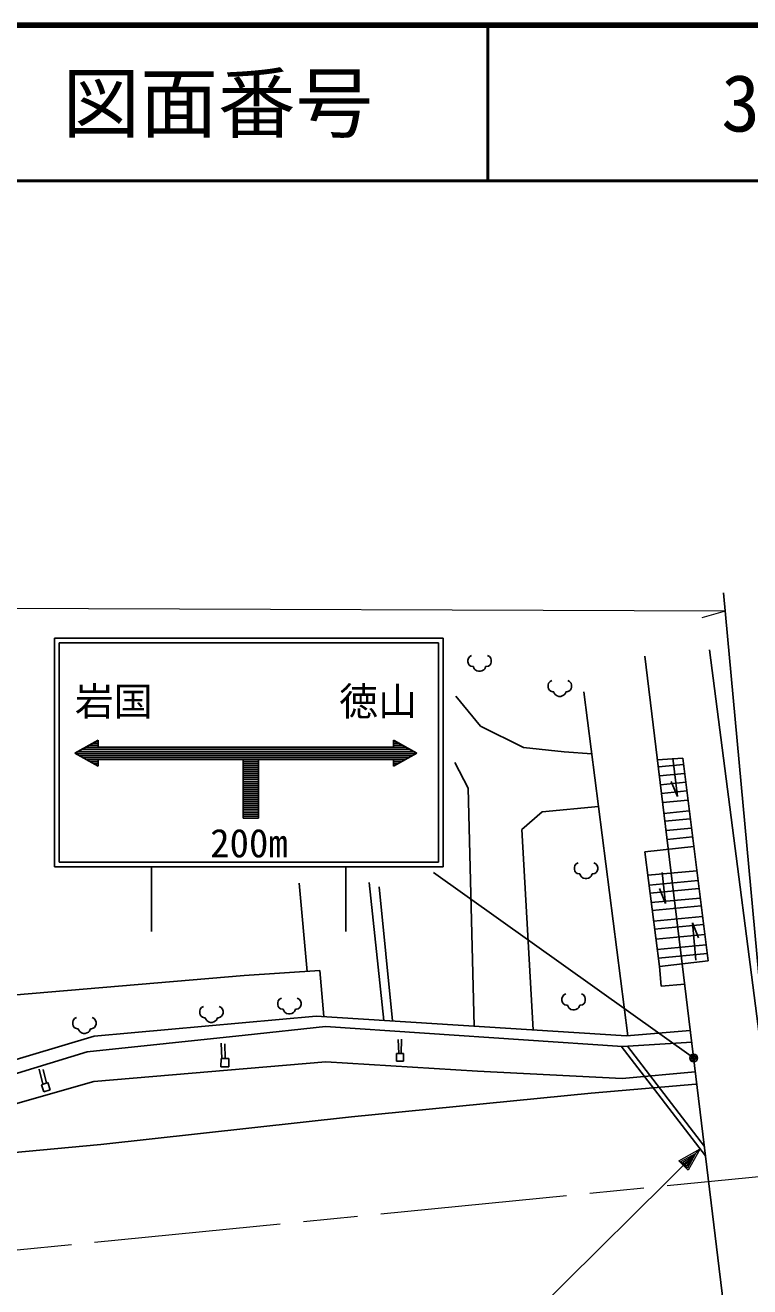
# Model space of a CAD drawing. Units: millimetres, scale not verified. Extents: x 40000 to 680000, y 20000 to 380000.
# Drawn here: x 514234 to 560837, y 298922 to 380000 of the extents above; entities that cross this region are included whole.
import ezdxf
from ezdxf.enums import TextEntityAlignment as Align

# ---------------------------------------------------------------- set-up
doc = ezdxf.new("R2010")
doc.units = ezdxf.units.MM
doc.header["$LTSCALE"] = 1000
doc.linetypes.add('CHAIN', pattern=[18.5, 12, -1.5, 3.5, -1.5])
for name, color, linetype, lineweight in [('M-BGD', 7, 'Continuous', 25), ('M-BMK', 2, 'CHAIN', 13), ('M-BMK-OTRS', 5, 'Continuous', 25), ('M-STR-HTXT', 7, 'Continuous', 13), ('M-STR-STRC', 7, 'Continuous', 25), ('M-TTL', 2, 'Continuous', 140), ('M-TTL-LINE', 7, 'Continuous', 50)]:
    doc.layers.add(name, color=color, linetype=linetype, lineweight=lineweight)
doc.layers.add('M-TTL-TXT', color=7, linetype='Continuous')
doc.styles.add('ＭＳ ゴシック', font='')
doc.styles.get('ＭＳ ゴシック').set_extended_font_data('MS Gothic')

msp = doc.modelspace()

# ---------------------------------------------------------------- linework, layer by layer
at = {"layer": 'M-BGD'}
for p, q in [((558236, 339867), (562514, 306873)), ((542737, 339319), (542707, 339199)), ((542707, 339199), (542707, 339079)), ((542707, 339079), (542737, 338959)), ((542827, 339439), (542737, 339319)), ((542737, 338959), (542797, 338869)), ((542947, 339499), (542827, 339439)), ((544087, 339439), (543967, 339499)), ((544177, 339319), (544087, 339439)), ((544117, 338869), (544177, 338959)), ((544207, 339199), (544177, 339319)), ((544177, 338959), (544207, 339079)), ((544207, 339079), (544207, 339199)), ((554093, 339454), (564464, 253946)), ((542797, 338869), (542887, 338809)), ((542887, 338809), (543007, 338779)), ((543007, 338779), (543067, 338779)), ((543067, 338779), (543097, 338689)), ((543097, 338689), (543157, 338599)), ((543157, 338599), (543277, 338509)), ((543277, 338509), (543397, 338479)), ((543397, 338479), (543517, 338479)), ((543517, 338479), (543607, 338509)), ((543607, 338509), (543727, 338569)), ((543727, 338569), (543787, 338629)), ((543787, 338629), (543817, 338689)), ((543817, 338689), (543847, 338779)), ((543847, 338779), (543907, 338779)), ((543907, 338779), (544027, 338809)), ((544027, 338809), (544117, 338869)), ((547900, 337707), (547870, 337587)), ((547870, 337587), (547870, 337467)), ((547870, 337467), (547900, 337347)), ((547990, 337827), (547900, 337707)), ((547900, 337347), (547960, 337257)), ((548110, 337887), (547990, 337827)), ((549250, 337827), (549130, 337887)), ((549340, 337707), (549250, 337827)), ((549280, 337257), (549340, 337347)), ((549370, 337587), (549340, 337707)), ((549340, 337347), (549370, 337467)), ((549370, 337467), (549370, 337587)), ((541920, 336880), (543510, 334949)), ((547960, 337257), (548050, 337197)), ((548050, 337197), (548170, 337167)), ((548170, 337167), (548230, 337167)), ((548230, 337167), (548260, 337077)), ((548260, 337077), (548320, 336987)), ((548320, 336987), (548440, 336897)), ((548440, 336897), (548560, 336867)), ((548560, 336867), (548680, 336867)), ((548680, 336867), (548770, 336897)), ((548770, 336897), (548890, 336957)), ((548890, 336957), (548950, 337017)), ((548950, 337017), (548980, 337077)), ((548980, 337077), (549010, 337167)), ((549010, 337167), (549070, 337167)), ((549070, 337167), (549190, 337197)), ((549190, 337197), (549280, 337257)), ((553002, 315052), (550156, 337164)), ((543510, 334949), (546293, 333585)), ((546293, 333585), (548906, 333301)), ((548906, 333301), (550668, 333181)), ((542715, 330973), (541863, 332620)), ((554901, 332791), (556524, 332902)), ((554956, 332338), (556574, 332495)), ((556177, 330429), (555886, 332900)), ((556524, 332902), (558151, 319869)), ((555026, 331756), (556647, 331913)), ((543104, 315669), (542715, 330973)), ((555096, 331185), (556718, 331342)), ((556177, 330429), (555782, 331389)), ((555163, 330632), (556787, 330790)), ((555235, 330036), (556862, 330194)), ((547486, 329439), (546180, 328303)), ((551104, 329792), (547486, 329439)), ((555319, 329347), (556948, 329505)), ((555380, 328844), (557011, 329002)), ((555453, 328240), (557086, 328398)), ((546180, 328303), (546908, 315427)), ((557156, 327833), (555521, 327675)), ((554079, 326885), (557233, 327220)), ((555024, 319506), (554079, 326885)), ((549586, 325992), (549556, 325872)), ((549676, 326112), (549586, 325992)), ((549796, 326172), (549676, 326112)), ((550936, 326112), (550816, 326172)), ((551026, 325992), (550936, 326112)), ((551056, 325872), (551026, 325992)), ((549556, 325872), (549556, 325752)), ((549556, 325752), (549586, 325632)), ((549586, 325632), (549646, 325542)), ((549646, 325542), (549736, 325482)), ((549736, 325482), (549856, 325452)), ((549856, 325452), (549916, 325452)), ((549916, 325452), (549946, 325362)), ((549946, 325362), (550006, 325272)), ((550006, 325272), (550126, 325182)), ((550126, 325182), (550246, 325152)), ((550246, 325152), (550366, 325152)), ((550366, 325152), (550456, 325182)), ((550456, 325182), (550576, 325242)), ((550576, 325242), (550636, 325302)), ((550636, 325302), (550666, 325362)), ((550666, 325362), (550696, 325452)), ((550696, 325452), (550756, 325452)), ((550756, 325452), (550876, 325482)), ((550876, 325482), (550966, 325542)), ((550966, 325542), (551026, 325632)), ((551026, 325632), (551056, 325752)), ((551056, 325752), (551056, 325872)), ((554274, 325365), (557427, 325664)), ((555414, 323558), (555196, 325557)), ((532366, 319195), (531858, 324856)), ((536357, 324901), (537299, 316039)), ((536993, 324629), (537848, 316004)), ((554355, 324731), (557507, 325029)), ((554420, 324225), (557570, 324523)), ((555414, 323558), (555027, 324522)), ((554499, 323611), (557646, 323908)), ((554564, 323098), (557710, 323395)), ((554652, 322415), (557796, 322713)), ((554717, 321902), (557860, 322199)), ((557159, 322322), (557528, 321352)), ((557159, 322322), (557377, 319923)), ((554799, 321262), (557940, 321560)), ((554883, 320609), (558021, 320906)), ((554956, 320042), (558092, 320339)), ((558151, 319869), (555024, 319506)), ((555024, 319506), (555133, 318234)), ((528313, 318929), (509183, 317294)), ((533175, 319248), (528313, 318929)), ((533444, 316285), (533175, 319248)), ((555133, 318234), (556649, 318378)), ((530505, 317295), (530475, 317175)), ((530475, 317175), (530475, 317055)), ((530475, 317055), (530505, 316935)), ((530595, 317415), (530505, 317295)), ((530715, 317475), (530595, 317415)), ((531855, 317415), (531735, 317475)), ((531945, 317295), (531855, 317415)), ((531975, 317175), (531945, 317295)), ((531945, 316935), (531975, 317055)), ((531975, 317055), (531975, 317175)), ((548788, 317561), (548758, 317441)), ((548758, 317441), (548758, 317321)), ((548758, 317321), (548788, 317201)), ((548878, 317681), (548788, 317561)), ((548788, 317201), (548848, 317111)), ((548848, 317111), (548938, 317051)), ((548998, 317741), (548878, 317681)), ((548938, 317051), (549058, 317021)), ((549058, 317021), (549118, 317021)), ((549118, 317021), (549148, 316931)), ((549868, 316931), (549898, 317021)), ((549898, 317021), (549958, 317021)), ((549958, 317021), (550078, 317051)), ((550138, 317681), (550018, 317741)), ((550078, 317051), (550168, 317111)), ((550228, 317561), (550138, 317681)), ((550168, 317111), (550228, 317201)), ((550258, 317441), (550228, 317561)), ((550228, 317201), (550258, 317321)), ((550258, 317321), (550258, 317441)), ((517530, 316226), (517410, 316166)), ((518670, 316166), (518550, 316226)), ((518667, 315039), (532938, 316317)), ((525485, 316756), (525455, 316636)), ((525455, 316636), (525455, 316516)), ((525455, 316516), (525485, 316396)), ((525575, 316876), (525485, 316756)), ((525485, 316396), (525545, 316306)), ((525545, 316306), (525635, 316246)), ((525695, 316936), (525575, 316876)), ((525635, 316246), (525755, 316216)), ((525755, 316216), (525815, 316216)), ((525815, 316216), (525845, 316126)), ((526565, 316126), (526595, 316216)), ((526595, 316216), (526655, 316216)), ((526655, 316216), (526775, 316246)), ((526835, 316876), (526715, 316936)), ((526775, 316246), (526865, 316306)), ((526925, 316756), (526835, 316876)), ((526865, 316306), (526925, 316396)), ((526955, 316636), (526925, 316756)), ((526925, 316396), (526955, 316516)), ((526955, 316516), (526955, 316636)), ((530505, 316935), (530565, 316845)), ((530565, 316845), (530655, 316785)), ((530655, 316785), (530775, 316755)), ((530775, 316755), (530835, 316755)), ((530835, 316755), (530865, 316665)), ((530865, 316665), (530925, 316575)), ((530925, 316575), (531045, 316485)), ((531045, 316485), (531165, 316455)), ((531165, 316455), (531285, 316455)), ((531285, 316455), (531375, 316485)), ((531375, 316485), (531495, 316545)), ((531495, 316545), (531555, 316605)), ((531555, 316605), (531585, 316665)), ((531585, 316665), (531615, 316755)), ((531615, 316755), (531675, 316755)), ((531675, 316755), (531795, 316785)), ((531795, 316785), (531885, 316845)), ((531885, 316845), (531945, 316935)), ((532938, 316317), (552907, 315045)), ((549148, 316931), (549208, 316841)), ((549208, 316841), (549328, 316751)), ((549328, 316751), (549448, 316721)), ((549448, 316721), (549568, 316721)), ((549568, 316721), (549658, 316751)), ((549658, 316751), (549778, 316811)), ((549778, 316811), (549838, 316871)), ((549838, 316871), (549868, 316931)), ((517320, 316046), (517290, 315926)), ((517290, 315926), (517290, 315806)), ((517290, 315806), (517320, 315686)), ((517410, 316166), (517320, 316046)), ((517320, 315686), (517380, 315596)), ((517380, 315596), (517470, 315536)), ((517470, 315536), (517590, 315506)), ((517590, 315506), (517650, 315506)), ((517650, 315506), (517680, 315416)), ((517680, 315416), (517740, 315326)), ((518370, 315356), (518400, 315416)), ((518400, 315416), (518430, 315506)), ((518430, 315506), (518490, 315506)), ((518490, 315506), (518610, 315536)), ((518610, 315536), (518700, 315596)), ((518760, 316046), (518670, 316166)), ((518700, 315596), (518760, 315686)), ((518790, 315926), (518760, 316046)), ((518760, 315686), (518790, 315806)), ((518790, 315806), (518790, 315926)), ((525845, 316126), (525905, 316036)), ((525905, 316036), (526025, 315946)), ((526025, 315946), (526145, 315916)), ((526145, 315916), (526265, 315916)), ((526265, 315916), (526355, 315946)), ((526355, 315946), (526475, 316006)), ((526475, 316006), (526535, 316066)), ((526535, 316066), (526565, 316126)), ((528370, 315092), (533546, 315651)), ((533546, 315651), (552644, 314373)), ((503213, 310433), (518667, 315039)), ((517740, 315326), (517860, 315236)), ((517860, 315236), (517980, 315206)), ((517980, 315206), (518100, 315206)), ((518100, 315206), (518190, 315236)), ((518190, 315236), (518310, 315296)), ((518217, 314027), (528370, 315092)), ((518310, 315296), (518370, 315356)), ((538227, 314820), (538256, 313922)), ((538420, 313922), (538435, 314835)), ((552644, 314373), (557102, 314647)), ((552907, 315045), (557012, 315384)), ((504018, 309696), (518217, 314027)), ((526829, 314580), (526888, 313601)), ((527103, 313601), (527067, 314544)), ((538120, 313922), (538105, 313431)), ((538120, 313922), (538567, 313922)), ((538567, 313922), (538567, 313431)), ((552572, 314378), (557989, 307331)), ((552972, 314393), (557915, 307942)), ((526835, 313601), (526815, 313067)), ((527340, 313067), (526815, 313067)), ((526835, 313601), (527340, 313601)), ((527340, 313601), (527340, 313067)), ((538567, 313431), (538105, 313431)), ((515140, 312897), (515377, 311933)), ((515608, 312013), (515393, 312882)), ((515277, 311899), (515696, 312044)), ((515277, 311899), (515429, 311449)), ((515849, 311579), (515429, 311449)), ((515696, 312044), (515849, 311579))]:
    msp.add_line(p, q, dxfattribs=at)
at = {"layer": 'M-BMK'}
msp.add_line((463467, 296330), (561865, 306056), dxfattribs=at)
at = {"layer": 'M-BMK-OTRS'}
msp.add_line((562542, 306876), (559146, 343531), dxfattribs=at)
at = {"layer": 'M-STR-HTXT'}
for p, q in [((559256, 342338), (438941, 342805)), ((559256, 342338), (557755, 341924)), ((557645, 307779), (537232, 287620)), ((556282, 307023), (557645, 307779)), ((556409, 306980), (557346, 307483)), ((556536, 306937), (557175, 307315)), ((557175, 307315), (556789, 306681)), ((557346, 307483), (556831, 306553)), ((557645, 307779), (556873, 306426)), ((556873, 306426), (556282, 307023)), ((556831, 306553), (556409, 306980)), ((556789, 306681), (556536, 306937)), ((556663, 306894), (556919, 307062)), ((556748, 306808), (556663, 306894)), ((556919, 307062), (556748, 306808))]:
    msp.add_line(p, q, dxfattribs=at)
at = {"layer": 'M-STR-STRC'}
for p, q in [((516113, 340610), (541113, 340610)), ((516113, 325910), (516113, 340610)), ((541113, 340610), (541113, 325910)), ((516413, 326210), (516413, 340310)), ((516413, 340310), (540813, 340310)), ((540813, 340310), (540813, 326210)), ((517431, 333224), (518931, 334058)), ((518931, 333594), (518931, 334058)), ((539431, 333224), (537931, 334058)), ((537931, 333594), (537931, 334058)), ((517629, 333334), (539233, 333334)), ((517863, 333464), (538999, 333464)), ((518097, 333594), (538765, 333594)), ((518331, 333724), (518931, 333724)), ((518565, 333854), (518931, 333854)), ((518799, 333984), (518931, 333984)), ((537931, 333984), (538063, 333984)), ((537931, 333854), (538297, 333854)), ((537931, 333724), (538531, 333724)), ((517431, 333224), (518931, 332391)), ((517467, 333204), (539395, 333204)), ((517701, 333074), (539161, 333074)), ((517935, 332944), (538927, 332944)), ((518169, 332814), (538693, 332814)), ((518403, 332684), (518931, 332684)), ((518637, 332554), (518931, 332554)), ((518871, 332424), (518931, 332424)), ((518931, 332391), (518931, 332814)), ((528243, 329044), (528243, 332814)), ((528243, 332684), (529243, 332684)), ((528243, 332554), (529243, 332554)), ((528243, 332424), (529243, 332424)), ((529243, 332814), (529243, 329044)), ((537931, 332391), (539431, 333224)), ((537931, 332814), (537931, 332391)), ((537931, 332684), (538459, 332684)), ((537931, 332554), (538225, 332554)), ((537931, 332424), (537991, 332424)), ((528243, 332294), (529243, 332294)), ((528243, 332164), (529243, 332164)), ((528243, 332034), (529243, 332034)), ((528243, 331904), (529243, 331904)), ((528243, 331774), (529243, 331774)), ((528243, 331644), (529243, 331644)), ((528243, 331514), (529243, 331514)), ((528243, 331384), (529243, 331384)), ((528243, 331254), (529243, 331254)), ((528243, 331124), (529243, 331124)), ((528243, 330994), (529243, 330994)), ((528243, 330864), (529243, 330864)), ((528243, 330734), (529243, 330734)), ((528243, 330604), (529243, 330604)), ((528243, 330474), (529243, 330474)), ((528243, 330344), (529243, 330344)), ((528243, 330214), (529243, 330214)), ((528243, 330084), (529243, 330084)), ((528243, 329954), (529243, 329954)), ((528243, 329824), (529243, 329824)), ((528243, 329694), (529243, 329694)), ((528243, 329564), (529243, 329564)), ((528243, 329434), (529243, 329434)), ((528243, 329304), (529243, 329304)), ((528243, 329174), (529243, 329174)), ((528243, 329044), (529243, 329044)), ((540813, 326210), (516413, 326210)), ((541113, 325910), (516113, 325910)), ((522363, 325910), (522363, 321759)), ((534863, 325910), (534863, 321759)), ((557225, 313630), (540502, 325541)), ((518644, 312119), (533566, 313376)), ((533566, 313376), (543324, 312769)), ((543324, 312769), (552639, 312315)), ((552639, 312315), (557333, 312743)), ((502968, 307666), (518644, 312119)), ((535211, 309850), (550626, 311374)), ((550626, 311374), (557371, 311942)), ((519095, 308075), (535211, 309850)), ((504413, 306680), (519095, 308075))]:
    msp.add_line(p, q, dxfattribs=at)
for radius in [250, 150, 50]:
    msp.add_circle((557225, 313630), radius, dxfattribs=at)
at = {"layer": 'M-TTL'}
msp.add_line((680000, 380000), (40000, 380000), dxfattribs=at)
at = {"layer": 'M-TTL-LINE'}
for p, q in [((543997, 380000), (543997, 370000)), ((40000, 370000), (680000, 370000))]:
    msp.add_line(p, q, dxfattribs=at)

# ---------------------------------------------------------------- texts
at = {"layer": 'M-STR-STRC', "style": 'ＭＳ ゴシック'}
for s, p in [('岩国', (519931, 336549)), ('徳山', (536931, 336549)), ('200m', (528625, 327436))]:
    msp.add_text(s, height=1833, dxfattribs=at).set_placement(p, align=Align.MIDDLE_CENTER)
at = {"layer": 'M-TTL-TXT', "style": 'ＭＳ ゴシック'}
for s, p in [('図面番号', (526622, 375000)), ('30', (561497, 375000))]:
    msp.add_text(s, height=3666, dxfattribs=at).set_placement(p, align=Align.MIDDLE_CENTER)

doc.saveas('drawing.dxf')
